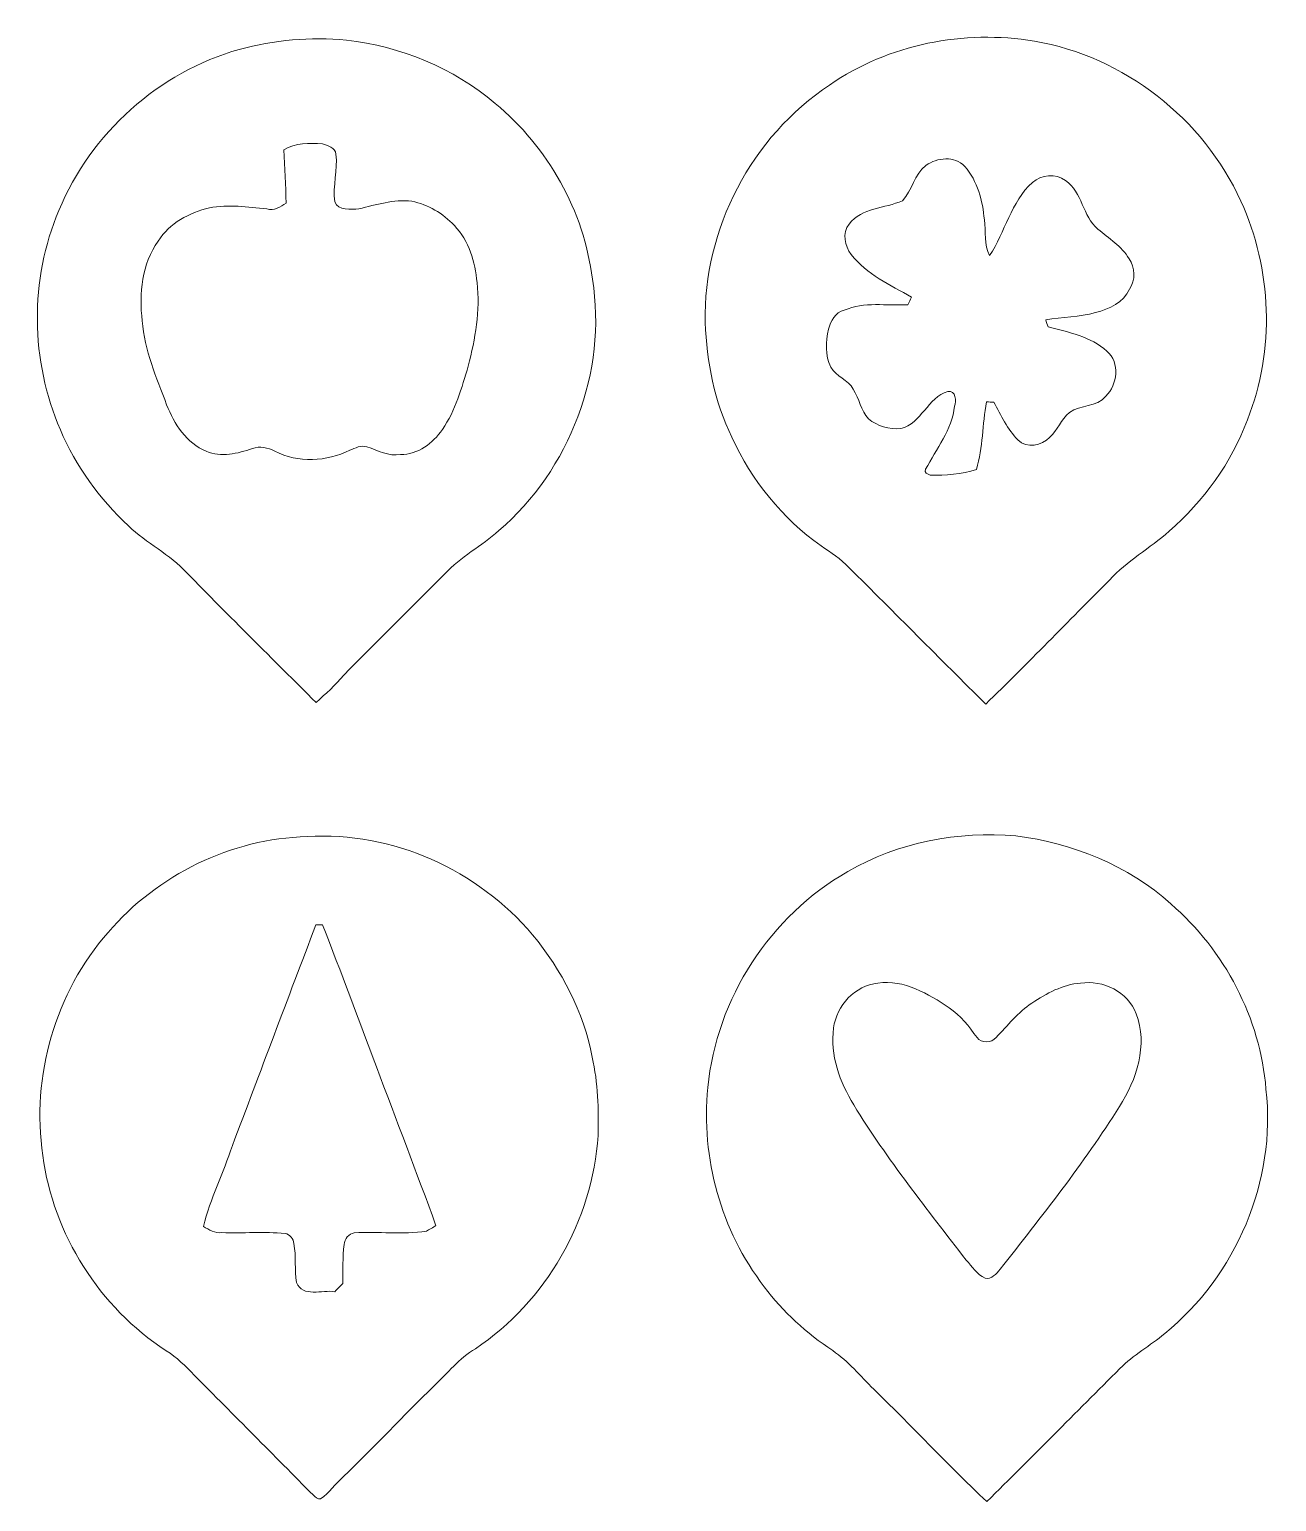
# Model space of a CAD drawing. Header units: centimetres. Extents: x -13.8 to 13.8, y -16.2 to 16.4.
import ezdxf

# ---------------------------------------------------------------- set-up
doc = ezdxf.new("R2010")
doc.units = ezdxf.units.CM
doc.header["$MEASUREMENT"] = 0
doc.layers.add('Layer 1', color=7, linetype='Continuous')

msp = doc.modelspace()

# ---------------------------------------------------------------- linework, layer by layer
at = {"layer": 'Layer 1', "color": 8, "lineweight": 9}
for points, knots in [([(3.91827, 15.14412), (5.22143, 16.05181), (6.89219, 16.37425), (8.45005, 16.11496), (8.45005, 16.11496), (10.4309, 15.77912), (12.19232, 14.40187), (13.01888, 12.57448), (13.01888, 12.57448), (13.70644, 11.06847), (13.77911, 9.27848), (13.16387, 7.73614), (13.16387, 7.73614), (12.80862, 6.78399), (12.19197, 5.93803), (11.43102, 5.26881), (11.43102, 5.26881), (11.00381, 4.8931), (10.49687, 4.61299), (10.11305, 4.1879), (10.11305, 4.1879), (9.19371, 3.2802), (8.30471, 2.34146), (7.37267, 1.44646), (7.37267, 1.44646), (6.35949, 2.44906), (5.35725, 3.46259), (4.34689, 4.46765), (4.34689, 4.46765), (4.16627, 4.65744), (3.94543, 4.79926), (3.72989, 4.94461), (3.72989, 4.94461), (2.87793, 5.55668), (2.18789, 6.39205), (1.75645, 7.34914), (1.75645, 7.34914), (1.36839, 8.13724), (1.19941, 9.01813), (1.16766, 9.89161), (1.16766, 9.89161), (1.11933, 11.95712), (2.19495, 14.00535), (3.91827, 15.14412), (3.91827, 15.14412), (3.91827, 15.14412), (3.91827, 15.14412), (3.91827, 15.14412)], [0, 0, 0, 0, 0.07692308, 0.07692308, 0.07692308, 0.07692308, 0.15384615, 0.15384615, 0.15384615, 0.15384615, 0.23076923, 0.23076923, 0.23076923, 0.23076923, 0.30769231, 0.30769231, 0.30769231, 0.30769231, 0.38461538, 0.38461538, 0.38461538, 0.38461538, 0.46153846, 0.46153846, 0.46153846, 0.46153846, 0.53846154, 0.53846154, 0.53846154, 0.53846154, 0.61538462, 0.61538462, 0.61538462, 0.61538462, 0.69230769, 0.69230769, 0.69230769, 0.69230769, 0.76923077, 0.76923077, 0.76923077, 0.76923077, 0.84615385, 0.84615385, 0.84615385, 0.84615385, 1, 1, 1, 1]), ([(-9.14227, 15.93257), (-8.37463, 16.14459), (-7.56606, 16.20986), (-6.77372, 16.13789), (-6.77372, 16.13789), (-5.57286, 16.00242), (-4.40235, 15.52617), (-3.48266, 14.73595), (-3.48266, 14.73595), (-2.31143, 13.77357), (-1.51557, 12.35647), (-1.32965, 10.84975), (-1.32965, 10.84975), (-0.99381, 8.80223), (-1.83413, 6.63088), (-3.39869, 5.28292), (-3.39869, 5.28292), (-3.78252, 4.9439), (-4.24501, 4.70401), (-4.59708, 4.32866), (-4.59708, 4.32866), (-5.33862, 3.57653), (-6.09427, 2.83888), (-6.83263, 2.08393), (-6.83263, 2.08393), (-7.01961, 1.86662), (-7.22739, 1.66906), (-7.44506, 1.48315), (-7.44506, 1.48315), (-8.40179, 2.43565), (-9.36099, 3.38498), (-10.30467, 4.35053), (-10.30467, 4.35053), (-10.67756, 4.76539), (-11.19826, 5.0007), (-11.59584, 5.3884), (-11.59584, 5.3884), (-12.2319, 5.98671), (-12.76212, 6.70849), (-13.1022, 7.51565), (-13.1022, 7.51565), (-13.76401, 9.04106), (-13.78588, 10.8367), (-13.13289, 12.36952), (-13.13289, 12.36952), (-12.43298, 14.07837), (-10.92098, 15.43128), (-9.14227, 15.93257), (-9.14227, 15.93257), (-9.14227, 15.93257), (-9.14227, 15.93257), (-9.14227, 15.93257)], [0, 0, 0, 0, 0.07142857, 0.07142857, 0.07142857, 0.07142857, 0.14285714, 0.14285714, 0.14285714, 0.14285714, 0.21428571, 0.21428571, 0.21428571, 0.21428571, 0.28571429, 0.28571429, 0.28571429, 0.28571429, 0.35714286, 0.35714286, 0.35714286, 0.35714286, 0.42857143, 0.42857143, 0.42857143, 0.42857143, 0.5, 0.5, 0.5, 0.5, 0.57142857, 0.57142857, 0.57142857, 0.57142857, 0.64285714, 0.64285714, 0.64285714, 0.64285714, 0.71428571, 0.71428571, 0.71428571, 0.71428571, 0.78571429, 0.78571429, 0.78571429, 0.78571429, 0.85714286, 0.85714286, 0.85714286, 0.85714286, 1, 1, 1, 1]), ([(-8.15731, 13.7129), (-8.13544, 13.31849), (-8.11745, 12.92409), (-8.10546, 12.52897), (-8.10546, 12.52897), (-8.23351, 12.44784), (-8.37321, 12.35364), (-8.53655, 12.40621), (-8.53655, 12.40621), (-8.95706, 12.43937), (-9.38463, 12.50922), (-9.80408, 12.42773), (-9.80408, 12.42773), (-10.24576, 12.31484), (-10.69132, 12.09259), (-10.93614, 11.69148), (-10.93614, 11.69148), (-11.30162, 11.1856), (-11.36195, 10.52943), (-11.29104, 9.92689), (-11.29104, 9.92689), (-11.24447, 9.27425), (-10.97636, 8.67276), (-10.75058, 8.06845), (-10.75058, 8.06845), (-10.57984, 7.64618), (-10.31243, 7.21861), (-9.87287, 7.04046), (-9.87287, 7.04046), (-9.54691, 6.89406), (-9.17649, 6.99213), (-8.85264, 7.09831), (-8.85264, 7.09831), (-8.69001, 7.1664), (-8.50833, 7.11983), (-8.3584, 7.04152), (-8.3584, 7.04152), (-7.84405, 6.7794), (-7.20693, 6.80551), (-6.69611, 7.06374), (-6.69611, 7.06374), (-6.57828, 7.11137), (-6.44705, 7.18157), (-6.31934, 7.13536), (-6.31934, 7.13536), (-6.07628, 7.06127), (-5.83886, 6.92298), (-5.57604, 6.96743), (-5.57604, 6.96743), (-5.19222, 6.96426), (-4.85778, 7.21473), (-4.64929, 7.51988), (-4.64929, 7.51988), (-4.35931, 7.94181), (-4.22067, 8.44134), (-4.07709, 8.92641), (-4.07709, 8.92641), (-3.92257, 9.52684), (-3.80862, 10.15161), (-3.88271, 10.77285), (-3.88271, 10.77285), (-3.9201, 11.22828), (-4.06298, 11.69783), (-4.38436, 12.03509), (-4.38436, 12.03509), (-4.63377, 12.30602), (-4.96468, 12.5004), (-5.32698, 12.57237), (-5.32698, 12.57237), (-5.72844, 12.6214), (-6.11191, 12.49158), (-6.49679, 12.40656), (-6.49679, 12.40656), (-6.67283, 12.38857), (-6.94588, 12.35929), (-7.03195, 12.56072), (-7.03195, 12.56072), (-7.0764, 12.9128), (-6.96175, 13.26452), (-7.00444, 13.61729), (-7.00444, 13.61729), (-7.02278, 13.75876), (-7.18647, 13.80956), (-7.30359, 13.84131), (-7.30359, 13.84131), (-7.59111, 13.86565), (-7.9019, 13.86494), (-8.15731, 13.7129)], [0, 0, 0, 0, 0.04347826, 0.04347826, 0.04347826, 0.04347826, 0.08695652, 0.08695652, 0.08695652, 0.08695652, 0.13043478, 0.13043478, 0.13043478, 0.13043478, 0.17391304, 0.17391304, 0.17391304, 0.17391304, 0.2173913, 0.2173913, 0.2173913, 0.2173913, 0.26086957, 0.26086957, 0.26086957, 0.26086957, 0.30434783, 0.30434783, 0.30434783, 0.30434783, 0.34782609, 0.34782609, 0.34782609, 0.34782609, 0.39130435, 0.39130435, 0.39130435, 0.39130435, 0.43478261, 0.43478261, 0.43478261, 0.43478261, 0.47826087, 0.47826087, 0.47826087, 0.47826087, 0.52173913, 0.52173913, 0.52173913, 0.52173913, 0.56521739, 0.56521739, 0.56521739, 0.56521739, 0.60869565, 0.60869565, 0.60869565, 0.60869565, 0.65217391, 0.65217391, 0.65217391, 0.65217391, 0.69565217, 0.69565217, 0.69565217, 0.69565217, 0.73913043, 0.73913043, 0.73913043, 0.73913043, 0.7826087, 0.7826087, 0.7826087, 0.7826087, 0.82608696, 0.82608696, 0.82608696, 0.82608696, 0.86956522, 0.86956522, 0.86956522, 0.86956522, 0.91304348, 0.91304348, 0.91304348, 0.91304348, 1, 1, 1, 1]), ([(6.05011, 13.36682), (5.78834, 13.16856), (5.75024, 12.81261), (5.5287, 12.58507), (5.5287, 12.58507), (5.14417, 12.40832), (4.62912, 12.43267), (4.35183, 12.06825), (4.35183, 12.06825), (4.19379, 11.86963), (4.25023, 11.58459), (4.39522, 11.39656), (4.39522, 11.39656), (4.73954, 10.95488), (5.25812, 10.71958), (5.73296, 10.45006), (5.73296, 10.45006), (5.70474, 10.39361), (5.67651, 10.33752), (5.64759, 10.28143), (5.64759, 10.28143), (5.18121, 10.25638), (4.68415, 10.35481), (4.24247, 10.16078), (4.24247, 10.16078), (4.04245, 10.11492), (3.94614, 9.91807), (3.89181, 9.73991), (3.89181, 9.73991), (3.83819, 9.46651), (3.80997, 9.15642), (3.94896, 8.90312), (3.94896, 8.90312), (4.05691, 8.68546), (4.33102, 8.62514), (4.4425, 8.41135), (4.4425, 8.41135), (4.57126, 8.20321), (4.61289, 7.94181), (4.78011, 7.75836), (4.78011, 7.75836), (4.97519, 7.5982), (5.23907, 7.51459), (5.49131, 7.53999), (5.49131, 7.53999), (5.95344, 7.65147), (6.08574, 8.23567), (6.53694, 8.36267), (6.53694, 8.36267), (6.70557, 8.39054), (6.73449, 8.14677), (6.68369, 8.03776), (6.68369, 8.03776), (6.62478, 7.51424), (6.27906, 7.09196), (6.04305, 6.64111), (6.04305, 6.64111), (5.99437, 6.57162), (6.08715, 6.53105), (6.14112, 6.512), (6.14112, 6.512), (6.48508, 6.49965), (6.83751, 6.52964), (7.16629, 6.63723), (7.16629, 6.63723), (7.31481, 7.12407), (7.29435, 7.63665), (7.39348, 8.1316), (7.39348, 8.1316), (7.44569, 8.12984), (7.49791, 8.12807), (7.55047, 8.12666), (7.55047, 8.12666), (7.7131, 7.8395), (7.84821, 7.52553), (8.08563, 7.28952), (8.08563, 7.28952), (8.28319, 7.10043), (8.61304, 7.15511), (8.78731, 7.34737), (8.78731, 7.34737), (8.95523, 7.51247), (9.04589, 7.74002), (9.22299, 7.897), (9.22299, 7.897), (9.46641, 8.07621), (9.83012, 8.01166), (10.03014, 8.25719), (10.03014, 8.25719), (10.28944, 8.5186), (10.35117, 8.99449), (10.05307, 9.2559), (10.05307, 9.2559), (9.69289, 9.57517), (9.20747, 9.67924), (8.75344, 9.79142), (8.75344, 9.79142), (8.73545, 9.84434), (8.71711, 9.89725), (8.70017, 9.95017), (8.70017, 9.95017), (9.06706, 10.00944), (9.44559, 10.00273), (9.80401, 10.11068), (9.80401, 10.11068), (10.1007, 10.19147), (10.42349, 10.32306), (10.55508, 10.62609), (10.55508, 10.62609), (10.68949, 10.82788), (10.6789, 11.10305), (10.54449, 11.30025), (10.54449, 11.30025), (10.37834, 11.5793), (10.0947, 11.74687), (9.85658, 11.95501), (9.85658, 11.95501), (9.51262, 12.24146), (9.51262, 12.7731), (9.13656, 13.03204), (9.13656, 13.03204), (8.9196, 13.20031), (8.60527, 13.16115), (8.40525, 12.98617), (8.40525, 12.98617), (7.92547, 12.55508), (7.80447, 11.89292), (7.45945, 11.37222), (7.45945, 11.37222), (7.32363, 11.6114), (7.38078, 11.89997), (7.34268, 12.16103), (7.34268, 12.16103), (7.30317, 12.58083), (7.19557, 13.02145), (6.907, 13.34248), (6.907, 13.34248), (6.68299, 13.5859), (6.29881, 13.53862), (6.05011, 13.36682)], [0, 0, 0, 0, 0.02777778, 0.02777778, 0.02777778, 0.02777778, 0.05555556, 0.05555556, 0.05555556, 0.05555556, 0.08333333, 0.08333333, 0.08333333, 0.08333333, 0.11111111, 0.11111111, 0.11111111, 0.11111111, 0.13888889, 0.13888889, 0.13888889, 0.13888889, 0.16666667, 0.16666667, 0.16666667, 0.16666667, 0.19444444, 0.19444444, 0.19444444, 0.19444444, 0.22222222, 0.22222222, 0.22222222, 0.22222222, 0.25, 0.25, 0.25, 0.25, 0.27777778, 0.27777778, 0.27777778, 0.27777778, 0.30555556, 0.30555556, 0.30555556, 0.30555556, 0.33333333, 0.33333333, 0.33333333, 0.33333333, 0.36111111, 0.36111111, 0.36111111, 0.36111111, 0.38888889, 0.38888889, 0.38888889, 0.38888889, 0.41666667, 0.41666667, 0.41666667, 0.41666667, 0.44444444, 0.44444444, 0.44444444, 0.44444444, 0.47222222, 0.47222222, 0.47222222, 0.47222222, 0.5, 0.5, 0.5, 0.5, 0.52777778, 0.52777778, 0.52777778, 0.52777778, 0.55555556, 0.55555556, 0.55555556, 0.55555556, 0.58333333, 0.58333333, 0.58333333, 0.58333333, 0.61111111, 0.61111111, 0.61111111, 0.61111111, 0.63888889, 0.63888889, 0.63888889, 0.63888889, 0.66666667, 0.66666667, 0.66666667, 0.66666667, 0.69444444, 0.69444444, 0.69444444, 0.69444444, 0.72222222, 0.72222222, 0.72222222, 0.72222222, 0.75, 0.75, 0.75, 0.75, 0.77777778, 0.77777778, 0.77777778, 0.77777778, 0.80555556, 0.80555556, 0.80555556, 0.80555556, 0.83333333, 0.83333333, 0.83333333, 0.83333333, 0.86111111, 0.86111111, 0.86111111, 0.86111111, 0.88888889, 0.88888889, 0.88888889, 0.88888889, 0.91666667, 0.91666667, 0.91666667, 0.91666667, 0.94444444, 0.94444444, 0.94444444, 0.94444444, 1, 1, 1, 1]), ([(-7.64049, -1.48724), (-5.7549, -1.362), (-3.86577, -2.22843), (-2.65257, -3.6607), (-2.65257, -3.6607), (-2.00663, -4.4414), (-1.5265, -5.37132), (-1.33142, -6.36968), (-1.33142, -6.36968), (-1.20794, -6.93695), (-1.18925, -7.5215), (-1.20301, -8.10006), (-1.20301, -8.10006), (-1.32789, -9.97754), (-2.35094, -11.77741), (-3.9201, -12.82128), (-3.9201, -12.82128), (-4.27676, -13.03119), (-4.5357, -13.35892), (-4.83097, -13.64079), (-4.83097, -13.64079), (-5.51748, -14.29519), (-6.15142, -15.0018), (-6.84216, -15.65197), (-6.84216, -15.65197), (-7.01361, -15.81107), (-7.15401, -16.00334), (-7.34275, -16.14339), (-7.34275, -16.14339), (-7.40801, -16.14692), (-7.45917, -16.10282), (-7.50432, -16.06296), (-7.50432, -16.06296), (-8.38062, -15.17537), (-9.2601, -14.29025), (-10.13887, -13.40478), (-10.13887, -13.40478), (-10.32796, -13.2044), (-10.52657, -13.01073), (-10.76081, -12.86326), (-10.76081, -12.86326), (-12.23331, -11.90477), (-13.2606, -10.28693), (-13.49061, -8.5435), (-13.49061, -8.5435), (-13.75131, -6.79302), (-13.21509, -4.93564), (-12.04422, -3.60638), (-12.04422, -3.60638), (-10.95414, -2.33214), (-9.32148, -1.52887), (-7.64049, -1.48724), (-7.64049, -1.48724), (-7.64049, -1.48724), (-7.64049, -1.48724), (-7.64049, -1.48724)], [0, 0, 0, 0, 0.06666667, 0.06666667, 0.06666667, 0.06666667, 0.13333333, 0.13333333, 0.13333333, 0.13333333, 0.2, 0.2, 0.2, 0.2, 0.26666667, 0.26666667, 0.26666667, 0.26666667, 0.33333333, 0.33333333, 0.33333333, 0.33333333, 0.4, 0.4, 0.4, 0.4, 0.46666667, 0.46666667, 0.46666667, 0.46666667, 0.53333333, 0.53333333, 0.53333333, 0.53333333, 0.6, 0.6, 0.6, 0.6, 0.66666667, 0.66666667, 0.66666667, 0.66666667, 0.73333333, 0.73333333, 0.73333333, 0.73333333, 0.8, 0.8, 0.8, 0.8, 0.86666667, 0.86666667, 0.86666667, 0.86666667, 1, 1, 1, 1]), ([(4.32361, -2.26159), (5.43768, -1.60859), (6.76201, -1.36271), (8.04154, -1.47101), (8.04154, -1.47101), (9.29707, -1.62623), (10.5258, -2.12683), (11.47159, -2.97702), (11.47159, -2.97702), (12.6594, -4.01136), (13.44856, -5.50256), (13.57415, -7.07771), (13.57415, -7.07771), (13.80769, -9.10512), (12.90916, -11.20133), (11.33331, -12.48438), (11.33331, -12.48438), (11.01228, -12.75355), (10.63798, -12.95604), (10.34306, -13.25732), (10.34306, -13.25732), (9.36304, -14.24016), (8.38373, -15.2237), (7.39877, -16.2016), (7.39877, -16.2016), (6.54011, -15.39762), (5.73719, -14.53719), (4.89687, -13.71522), (4.89687, -13.71522), (4.59842, -13.42524), (4.33314, -13.0968), (3.98636, -12.86185), (3.98636, -12.86185), (3.41239, -12.47274), (2.88146, -12.00954), (2.47223, -11.44651), (2.47223, -11.44651), (1.51091, -10.20932), (1.07171, -8.59571), (1.22552, -7.03961), (1.22552, -7.03961), (1.40931, -5.07252), (2.60523, -3.23419), (4.32361, -2.26159), (4.32361, -2.26159), (4.32361, -2.26159), (4.32361, -2.26159), (4.32361, -2.26159)], [0, 0, 0, 0, 0.07692308, 0.07692308, 0.07692308, 0.07692308, 0.15384615, 0.15384615, 0.15384615, 0.15384615, 0.23076923, 0.23076923, 0.23076923, 0.23076923, 0.30769231, 0.30769231, 0.30769231, 0.30769231, 0.38461538, 0.38461538, 0.38461538, 0.38461538, 0.46153846, 0.46153846, 0.46153846, 0.46153846, 0.53846154, 0.53846154, 0.53846154, 0.53846154, 0.61538462, 0.61538462, 0.61538462, 0.61538462, 0.69230769, 0.69230769, 0.69230769, 0.69230769, 0.76923077, 0.76923077, 0.76923077, 0.76923077, 0.84615385, 0.84615385, 0.84615385, 0.84615385, 1, 1, 1, 1]), ([(-7.44823, -3.44233), (-8.06771, -5.06864), (-8.68119, -6.69741), (-9.29538, -8.32584), (-9.29538, -8.32584), (-9.49787, -8.92556), (-9.77939, -9.49917), (-9.93708, -10.11407), (-9.93708, -10.11407), (-9.81255, -10.18886), (-9.68273, -10.27317), (-9.52715, -10.24883), (-9.52715, -10.24883), (-9.06113, -10.26894), (-8.5937, -10.22519), (-8.12874, -10.26999), (-8.12874, -10.26999), (-8.02044, -10.28763), (-7.946, -10.38888), (-7.93295, -10.4933), (-7.93295, -10.4933), (-7.88391, -10.77835), (-7.92342, -11.07151), (-7.87544, -11.3569), (-7.87544, -11.3569), (-7.73998, -11.69592), (-7.30606, -11.50824), (-7.03019, -11.55763), (-7.03019, -11.55763), (-6.97163, -11.49554), (-6.91307, -11.43416), (-6.85415, -11.37313), (-6.85415, -11.37313), (-6.84957, -11.08597), (-6.85309, -10.7981), (-6.82593, -10.51235), (-6.82593, -10.51235), (-6.81323, -10.39276), (-6.72363, -10.26858), (-6.59768, -10.25729), (-6.59768, -10.25729), (-6.06746, -10.21743), (-5.53088, -10.3021), (-5.00419, -10.21672), (-5.00419, -10.21672), (-4.95092, -10.18709), (-4.84438, -10.12782), (-4.79076, -10.09819), (-4.79076, -10.09819), (-5.21832, -8.92309), (-5.66741, -7.75539), (-6.10626, -6.58417), (-6.10626, -6.58417), (-6.51196, -5.53995), (-6.8852, -4.48338), (-7.30148, -3.44304), (-7.30148, -3.44304), (-7.35051, -3.44269), (-7.39955, -3.44233), (-7.44823, -3.44233)], [0, 0, 0, 0, 0.0625, 0.0625, 0.0625, 0.0625, 0.125, 0.125, 0.125, 0.125, 0.1875, 0.1875, 0.1875, 0.1875, 0.25, 0.25, 0.25, 0.25, 0.3125, 0.3125, 0.3125, 0.3125, 0.375, 0.375, 0.375, 0.375, 0.4375, 0.4375, 0.4375, 0.4375, 0.5, 0.5, 0.5, 0.5, 0.5625, 0.5625, 0.5625, 0.5625, 0.625, 0.625, 0.625, 0.625, 0.6875, 0.6875, 0.6875, 0.6875, 0.75, 0.75, 0.75, 0.75, 0.8125, 0.8125, 0.8125, 0.8125, 0.875, 0.875, 0.875, 0.875, 1, 1, 1, 1]), ([(4.98754, -4.72821), (4.48095, -4.78042), (4.07102, -5.22492), (4.00682, -5.72198), (4.00682, -5.72198), (3.92568, -6.32276), (4.14193, -6.91825), (4.45237, -7.42414), (4.45237, -7.42414), (5.19109, -8.6324), (6.08044, -9.73765), (6.94263, -10.85808), (6.94263, -10.85808), (7.07034, -10.99777), (7.17617, -11.18016), (7.35856, -11.25601), (7.35856, -11.25601), (7.50037, -11.29376), (7.60974, -11.15935), (7.69052, -11.06269), (7.69052, -11.06269), (8.61021, -9.89182), (9.54155, -8.72412), (10.33142, -7.45977), (10.33142, -7.45977), (10.71136, -6.86393), (10.96536, -6.09769), (10.70289, -5.4066), (10.70289, -5.4066), (10.51698, -4.92541), (9.96947, -4.64954), (9.46923, -4.73033), (9.46923, -4.73033), (9.07376, -4.75819), (8.71816, -4.95716), (8.39467, -5.17094), (8.39467, -5.17094), (8.08316, -5.37132), (7.85915, -5.67118), (7.60303, -5.93153), (7.60303, -5.93153), (7.50143, -6.05642), (7.27742, -6.06382), (7.18041, -5.93118), (7.18041, -5.93118), (7.00084, -5.69129), (6.81916, -5.43941), (6.56199, -5.27643), (6.56199, -5.27643), (6.10196, -4.96386), (5.56856, -4.64425), (4.98754, -4.72821)], [0, 0, 0, 0, 0.07142857, 0.07142857, 0.07142857, 0.07142857, 0.14285714, 0.14285714, 0.14285714, 0.14285714, 0.21428571, 0.21428571, 0.21428571, 0.21428571, 0.28571429, 0.28571429, 0.28571429, 0.28571429, 0.35714286, 0.35714286, 0.35714286, 0.35714286, 0.42857143, 0.42857143, 0.42857143, 0.42857143, 0.5, 0.5, 0.5, 0.5, 0.57142857, 0.57142857, 0.57142857, 0.57142857, 0.64285714, 0.64285714, 0.64285714, 0.64285714, 0.71428571, 0.71428571, 0.71428571, 0.71428571, 0.78571429, 0.78571429, 0.78571429, 0.78571429, 0.85714286, 0.85714286, 0.85714286, 0.85714286, 1, 1, 1, 1])]:
    msp.add_open_spline(points, degree=3, knots=knots, dxfattribs=at)

doc.saveas('drawing.dxf')
